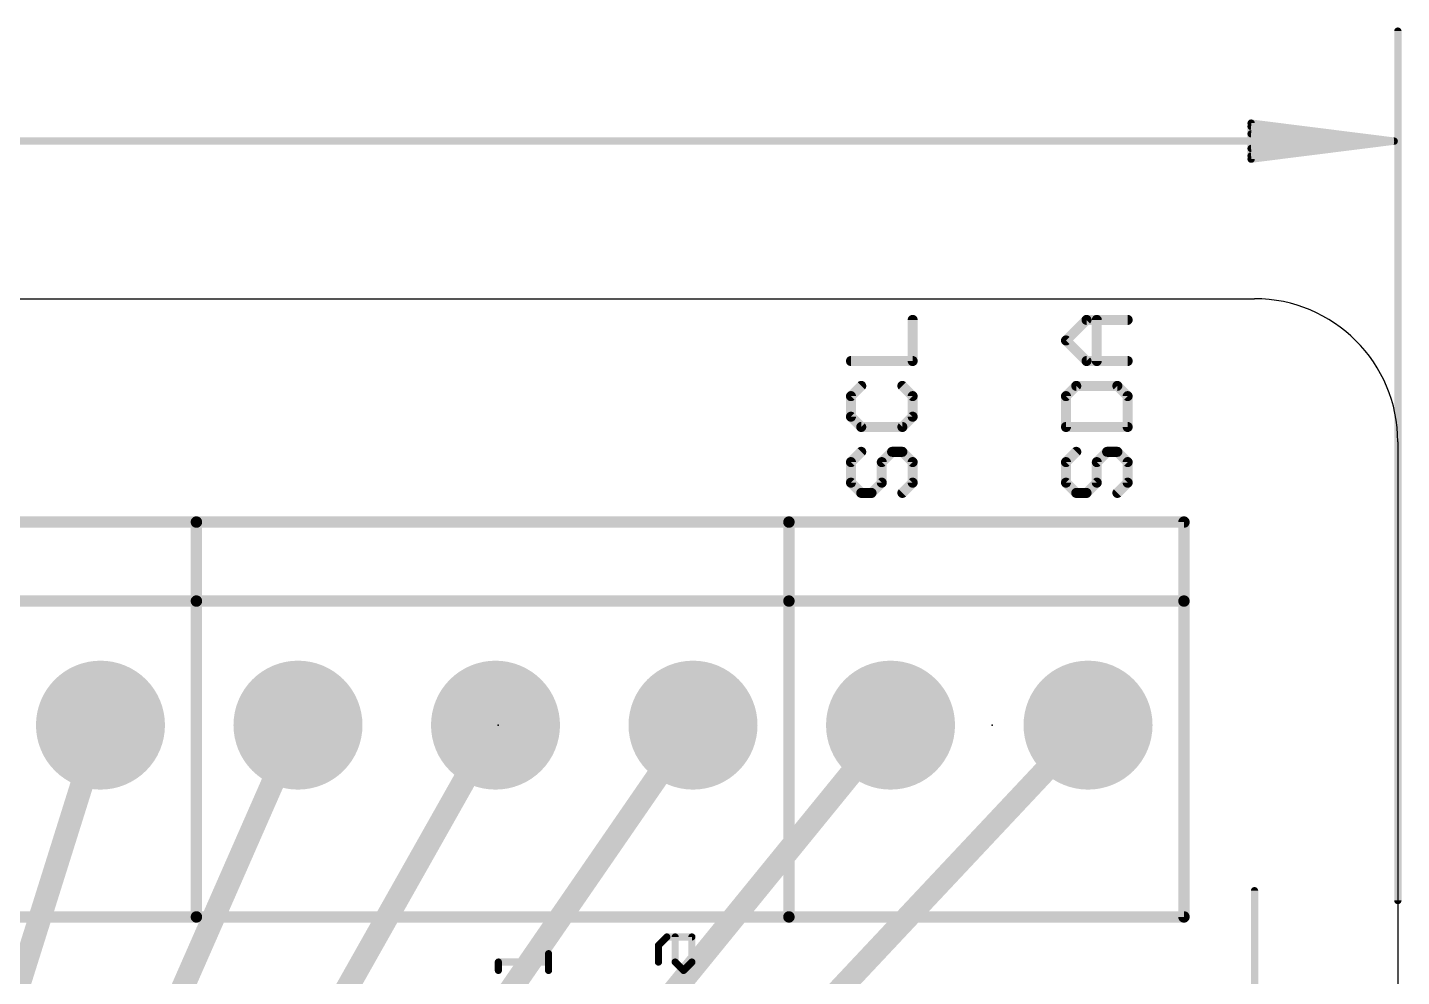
# Model space of a CAD drawing. Extents: x -40.9 to 40.6, y -25.5 to 30.2.
# Drawn here: x 7.47 to 31.82, y 13.38 to 30.21 of the extents above; entities that cross this region are included whole.
import ezdxf

# ---------------------------------------------------------------- set-up
doc = ezdxf.new("R2010")
doc.units = 0
for name, color, linetype in [('1', 12, 'CONTINUOUS'), ('17', 110, 'CONTINUOUS'), ('20', 53, 'CONTINUOUS'), ('21', 40, 'CONTINUOUS'), ('23', 53, 'CONTINUOUS'), ('29', 253, 'CONTINUOUS'), ('30', 253, 'CONTINUOUS'), ('47', 253, 'CONTINUOUS')]:
    doc.layers.add(name, color=color, linetype=linetype)

# ---------------------------------------------------------------- blocks, each defined once
blk = doc.blocks.new('ROUNDP')
at = {"const_width": 0.5}
blk.add_lwpolyline([(0, -0.25, 1), (0, 0.25, 1), (0, -0.25)], format="xyb", dxfattribs=at)

msp = doc.modelspace()

# ---------------------------------------------------------------- linework, layer by layer
at = {"layer": '1', "const_width": 0.4064}
for points in [[(6.35, 10.16), (8.76, 17.84)], [(8.89, 10.16), (12.26, 17.84)], [(11.43, 10.16), (15.76, 17.84)], [(13.97, 10.16), (19.26, 17.84)], [(16.51, 10.16), (22.76, 17.84)], [(19.05, 10.16), (26.26, 17.84)]]:
    msp.add_lwpolyline(points, dxfattribs=at)
at = {"layer": '1', "const_width": 0.2032}
for points in [[(8.8569, 17.8096, 1), (8.6631, 17.8704)], [(12.353, 17.7992, 1), (12.167, 17.8808)], [(15.8485, 17.7901, 1), (15.6715, 17.8899)], [(19.3437, 17.7824, 1), (19.1763, 17.8976)], [(22.8388, 17.7759, 1), (22.6812, 17.9041)], [(26.3341, 17.7705, 1), (26.1859, 17.9095)]]:
    msp.add_lwpolyline(points, format="xyb", dxfattribs=at)
at = {"layer": '20'}
for p, q in [((-29.21, 25.4), (29.21, 25.4)), ((31.75, 22.86), (31.75, -22.86))]:
    msp.add_line(p, q, dxfattribs=at)
msp.add_arc((29.21, 22.86), 2.54, 0, 90, dxfattribs=at)
at = {"layer": '21'}
for points, const_width in [([(23.1966, 25.0244, 1), (23.1076, 25.0244)], 0.0889), ([(26.2333, 25.0688, 1), (26.2333, 24.9799)], 0.0889), ([(26.2648, 24.9929, 1), (26.2019, 25.0558)], 0.0889), ([(26.46, 25.0244, 1), (26.3711, 25.0244)], 0.0889), ([(26.9621, 24.9799, 1), (26.9621, 25.0688)], 0.0889), ([(25.9004, 24.6914, 1), (25.8375, 24.6285)], 0.0889), ([(25.8375, 24.6914, 1), (25.9004, 24.6285)], 0.0889), ([(22.059, 24.34, 1), (22.059, 24.2511)], 0.0889), ([(23.1521, 24.2511, 1), (23.1521, 24.34)], 0.0889), ([(26.2333, 24.34, 1), (26.2333, 24.2511)], 0.0889), ([(26.2019, 24.2642, 1), (26.2648, 24.327)], 0.0889), ([(26.9621, 24.2511, 1), (26.9621, 24.34)], 0.0889), ([(23.1076, 24.2956, 1), (23.1966, 24.2956)], 0.0889), ([(26.3711, 24.2956, 1), (26.46, 24.2956)], 0.0889), ([(22.2726, 23.8235, 1), (22.2097, 23.8864)], 0.0889), ([(23.0013, 23.8864, 1), (22.9385, 23.8235)], 0.0889), ([(26.0512, 23.8994, 1), (26.0512, 23.8105)], 0.0889), ([(26.0826, 23.8235, 1), (26.0197, 23.8864)], 0.0889), ([(26.8113, 23.8864, 1), (26.7485, 23.8235)], 0.0889), ([(26.7799, 23.8105, 1), (26.7799, 23.8994)], 0.0889), ([(22.0275, 23.7042, 1), (22.0904, 23.6413)], 0.0889), ([(22.1034, 23.6728, 1), (22.0145, 23.6728)], 0.0889), ([(23.1966, 23.6728, 1), (23.1076, 23.6728)], 0.0889), ([(23.1207, 23.6413, 1), (23.1835, 23.7042)], 0.0889), ([(25.9134, 23.6728, 1), (25.8245, 23.6728)], 0.0889), ([(25.8375, 23.7042, 1), (25.9004, 23.6413)], 0.0889), ([(27.0066, 23.6728, 1), (26.9177, 23.6728)], 0.0889), ([(26.9307, 23.6413, 1), (26.9935, 23.7042)], 0.0889), ([(22.0904, 23.3398, 1), (22.0275, 23.277)], 0.0889), ([(23.1835, 23.277, 1), (23.1207, 23.3398)], 0.0889), ([(22.0145, 23.3084, 1), (22.1034, 23.3084)], 0.0889), ([(22.2412, 23.1707, 1), (22.2412, 23.0817)], 0.0889), ([(22.2097, 23.0948, 1), (22.2726, 23.1576)], 0.0889), ([(22.9385, 23.1576, 1), (23.0013, 23.0948)], 0.0889), ([(22.9699, 23.0817, 1), (22.9699, 23.1707)], 0.0889), ([(23.1076, 23.3084, 1), (23.1966, 23.3084)], 0.0889), ([(25.869, 23.1707, 1), (25.869, 23.0817)], 0.0889), ([(25.8245, 23.1262, 1), (25.9134, 23.1262)], 0.0889), ([(26.9177, 23.1262, 1), (27.0066, 23.1262)], 0.0889), ([(26.9621, 23.0817, 1), (26.9621, 23.1707)], 0.0889), ([(22.2726, 22.6541, 1), (22.2097, 22.717)], 0.0889), ([(22.7877, 22.73, 1), (22.7877, 22.6411)], 0.0889), ([(22.8192, 22.6541, 1), (22.7563, 22.717)], 0.0889), ([(23.0013, 22.717, 1), (22.9385, 22.6541)], 0.0889), ([(22.9699, 22.6411, 1), (22.9699, 22.73)], 0.0889), ([(26.0826, 22.6541, 1), (26.0197, 22.717)], 0.0889), ([(26.5977, 22.73, 1), (26.5977, 22.6411)], 0.0889), ([(26.6292, 22.6541, 1), (26.5663, 22.717)], 0.0889), ([(26.8113, 22.717, 1), (26.7485, 22.6541)], 0.0889), ([(26.7799, 22.6411, 1), (26.7799, 22.73)], 0.0889), ([(22.0275, 22.5348, 1), (22.0904, 22.4719)], 0.0889), ([(22.1034, 22.5034, 1), (22.0145, 22.5034)], 0.0889), ([(22.5741, 22.5348, 1), (22.637, 22.4719)], 0.0889), ([(22.65, 22.5034, 1), (22.5611, 22.5034)], 0.0889), ([(23.1966, 22.5034, 1), (23.1076, 22.5034)], 0.0889), ([(23.1207, 22.4719, 1), (23.1835, 22.5348)], 0.0889), ([(25.9134, 22.5034, 1), (25.8245, 22.5034)], 0.0889), ([(25.8375, 22.5348, 1), (25.9004, 22.4719)], 0.0889), ([(26.46, 22.5034, 1), (26.3711, 22.5034)], 0.0889), ([(26.3841, 22.5348, 1), (26.447, 22.4719)], 0.0889), ([(27.0066, 22.5034, 1), (26.9177, 22.5034)], 0.0889), ([(26.9307, 22.4719, 1), (26.9935, 22.5348)], 0.0889), ([(22.0904, 22.1704, 1), (22.0275, 22.1076)], 0.0889), ([(22.0145, 22.139, 1), (22.1034, 22.139)], 0.0889), ([(22.5611, 22.139, 1), (22.65, 22.139)], 0.0889), ([(22.637, 22.1076, 1), (22.5741, 22.1704)], 0.0889), ([(23.1076, 22.139, 1), (23.1966, 22.139)], 0.0889), ([(23.1835, 22.1076, 1), (23.1207, 22.1704)], 0.0889), ([(25.8245, 22.139, 1), (25.9134, 22.139)], 0.0889), ([(25.9004, 22.1704, 1), (25.8375, 22.1076)], 0.0889), ([(26.3711, 22.139, 1), (26.46, 22.139)], 0.0889), ([(26.447, 22.1076, 1), (26.3841, 22.1704)], 0.0889), ([(26.9177, 22.139, 1), (27.0066, 22.139)], 0.0889), ([(26.9935, 22.1076, 1), (26.9307, 22.1704)], 0.0889), ([(22.2412, 22.0013, 1), (22.2412, 21.9124)], 0.0889), ([(22.2097, 21.9254, 1), (22.2726, 21.9882)], 0.0889), ([(22.3919, 21.9882, 1), (22.4548, 21.9254)], 0.0889), ([(22.4233, 21.9124, 1), (22.4233, 22.0013)], 0.0889), ([(22.9385, 21.9882, 1), (23.0013, 21.9254)], 0.0889), ([(26.0512, 22.0013, 1), (26.0512, 21.9124)], 0.0889), ([(26.0197, 21.9254, 1), (26.0826, 21.9882)], 0.0889), ([(26.2019, 21.9882, 1), (26.2648, 21.9254)], 0.0889), ([(26.2333, 21.9124, 1), (26.2333, 22.0013)], 0.0889), ([(26.7485, 21.9882, 1), (26.8113, 21.9254)], 0.0889), ([(10.5108, 21.44, 1), (10.4092, 21.44)], 0.1016), ([(10.46, 21.4908, 1), (10.46, 21.3892)], 0.1016), ([(10.5108, 21.44, 1), (10.4092, 21.44)], 0.1016), ([(10.46, 21.3892, 1), (10.46, 21.4908)], 0.1016), ([(20.96, 21.4908, 1), (20.96, 21.3892)], 0.1016), ([(21.0108, 21.44, 1), (20.9092, 21.44)], 0.1016), ([(21.0108, 21.44, 1), (20.9092, 21.44)], 0.1016), ([(20.96, 21.3892, 1), (20.96, 21.4908)], 0.1016), ([(28.0108, 21.44, 1), (27.9092, 21.44)], 0.1016), ([(27.96, 21.3892, 1), (27.96, 21.4908)], 0.1016), ([(10.5108, 20.04, 1), (10.4092, 20.04)], 0.1016), ([(10.5108, 20.04, 1), (10.4092, 20.04)], 0.1016), ([(10.46, 20.0908, 1), (10.46, 19.9892)], 0.1016), ([(10.4092, 20.04, 1), (10.5108, 20.04)], 0.1016), ([(10.4092, 20.04, 1), (10.5108, 20.04)], 0.1016), ([(10.46, 19.9892, 1), (10.46, 20.0908)], 0.1016), ([(21.0108, 20.04, 1), (20.9092, 20.04)], 0.1016), ([(20.96, 20.0908, 1), (20.96, 19.9892)], 0.1016), ([(21.0108, 20.04, 1), (20.9092, 20.04)], 0.1016), ([(20.9092, 20.04, 1), (21.0108, 20.04)], 0.1016), ([(20.9092, 20.04, 1), (21.0108, 20.04)], 0.1016), ([(20.96, 19.9892, 1), (20.96, 20.0908)], 0.1016), ([(28.0108, 20.04, 1), (27.9092, 20.04)], 0.1016), ([(27.9092, 20.04, 1), (28.0108, 20.04)], 0.1016), ([(27.96, 19.9892, 1), (27.96, 20.0908)], 0.1016), ([(10.46, 14.4908, 1), (10.46, 14.3892)], 0.1016), ([(10.4092, 14.44, 1), (10.5108, 14.44)], 0.1016), ([(10.4092, 14.44, 1), (10.5108, 14.44)], 0.1016), ([(10.46, 14.3892, 1), (10.46, 14.4908)], 0.1016), ([(20.96, 14.4908, 1), (20.96, 14.3892)], 0.1016), ([(20.9092, 14.44, 1), (21.0108, 14.44)], 0.1016), ([(20.9092, 14.44, 1), (21.0108, 14.44)], 0.1016), ([(20.96, 14.3892, 1), (20.96, 14.4908)], 0.1016), ([(27.9092, 14.44, 1), (28.0108, 14.44)], 0.1016), ([(27.96, 14.3892, 1), (27.96, 14.4908)], 0.1016), ([(18.7956, 14.1165, 1), (18.7956, 14.053)], 0.0635), ([(18.8181, 14.0623, 1), (18.7732, 14.1072)], 0.0635), ([(18.9757, 14.0847, 1), (18.9122, 14.0847)], 0.0635), ([(19.2722, 14.0847, 1), (19.2088, 14.0847)], 0.0635), ([(19.2405, 14.053, 1), (19.2405, 14.1165)], 0.0635), ([(18.6791, 13.9364, 1), (18.6156, 13.9364)], 0.0635), ([(18.6249, 13.9589, 1), (18.6698, 13.914)], 0.0635), ([(15.8425, 13.6398, 1), (15.779, 13.6398)], 0.0635), ([(15.8107, 13.6716, 1), (15.8107, 13.6081)], 0.0635), ([(16.7323, 13.7881, 1), (16.6688, 13.7881)], 0.0635), ([(16.7005, 13.6081, 1), (16.7005, 13.6716)], 0.0635), ([(18.6156, 13.6398, 1), (18.6791, 13.6398)], 0.0635), ([(18.9122, 13.6398, 1), (18.9757, 13.6398)], 0.0635), ([(18.9664, 13.6623, 1), (18.9215, 13.6174)], 0.0635), ([(19.2088, 13.6398, 1), (19.2722, 13.6398)], 0.0635), ([(19.263, 13.6174, 1), (19.218, 13.6623)], 0.0635), ([(15.779, 13.4915, 1), (15.8425, 13.4915)], 0.0635), ([(16.6688, 13.4915, 1), (16.7323, 13.4915)], 0.0635), ([(19.0698, 13.514, 1), (19.1147, 13.4691)], 0.0635), ([(19.0698, 13.4691, 1), (19.1147, 13.514)], 0.0635)]:
    msp.add_lwpolyline(points, format="xyb", dxfattribs=dict(at, const_width=const_width))
for points, const_width in [([(23.1521, 24.2956), (23.1521, 25.0244)], 0.1778), ([(25.869, 24.66), (26.2333, 25.0244)], 0.1778), ([(26.2333, 25.0244), (26.9621, 25.0244)], 0.1778), ([(26.4155, 24.2956), (26.4155, 25.0244)], 0.1778), ([(26.2333, 24.2956), (25.869, 24.66)], 0.1778), ([(22.059, 24.2956), (23.1521, 24.2956)], 0.1778), ([(26.9621, 24.2956), (26.2333, 24.2956)], 0.1778), ([(22.2412, 23.855), (22.059, 23.6728)], 0.1778), ([(23.1521, 23.6728), (22.9699, 23.855)], 0.1778), ([(26.0512, 23.855), (25.869, 23.6728)], 0.1778), ([(26.7799, 23.855), (26.0512, 23.855)], 0.1778), ([(26.9621, 23.6728), (26.7799, 23.855)], 0.1778), ([(22.059, 23.6728), (22.059, 23.3084)], 0.1778), ([(23.1521, 23.3084), (23.1521, 23.6728)], 0.1778), ([(25.869, 23.6728), (25.869, 23.1262)], 0.1778), ([(26.9621, 23.1262), (26.9621, 23.6728)], 0.1778), ([(22.059, 23.3084), (22.2412, 23.1262)], 0.1778), ([(22.9699, 23.1262), (23.1521, 23.3084)], 0.1778), ([(22.2412, 23.1262), (22.9699, 23.1262)], 0.1778), ([(25.869, 23.1262), (26.9621, 23.1262)], 0.1778), ([(22.2412, 22.6856), (22.059, 22.5034)], 0.1778), ([(22.6055, 22.5034), (22.7877, 22.6856)], 0.1778), ([(22.7877, 22.6856), (22.9699, 22.6856)], 0.1778), ([(22.9699, 22.6856), (23.1521, 22.5034)], 0.1778), ([(26.0512, 22.6856), (25.869, 22.5034)], 0.1778), ([(26.4155, 22.5034), (26.5977, 22.6856)], 0.1778), ([(26.5977, 22.6856), (26.7799, 22.6856)], 0.1778), ([(26.7799, 22.6856), (26.9621, 22.5034)], 0.1778), ([(22.059, 22.5034), (22.059, 22.139)], 0.1778), ([(22.6055, 22.139), (22.6055, 22.5034)], 0.1778), ([(23.1521, 22.5034), (23.1521, 22.139)], 0.1778), ([(25.869, 22.5034), (25.869, 22.139)], 0.1778), ([(26.4155, 22.139), (26.4155, 22.5034)], 0.1778), ([(26.9621, 22.5034), (26.9621, 22.139)], 0.1778), ([(22.059, 22.139), (22.2412, 21.9568)], 0.1778), ([(22.4233, 21.9568), (22.6055, 22.139)], 0.1778), ([(23.1521, 22.139), (22.9699, 21.9568)], 0.1778), ([(25.869, 22.139), (26.0512, 21.9568)], 0.1778), ([(26.2333, 21.9568), (26.4155, 22.139)], 0.1778), ([(26.9621, 22.139), (26.7799, 21.9568)], 0.1778), ([(22.2412, 21.9568), (22.4233, 21.9568)], 0.1778), ([(26.0512, 21.9568), (26.2333, 21.9568)], 0.1778), ([(10.46, 21.44), (-0.04, 21.44)], 0.2032), ([(10.46, 20.04), (10.46, 21.44)], 0.2032), ([(20.96, 21.44), (10.46, 21.44)], 0.2032), ([(10.46, 21.44), (10.46, 20.04)], 0.2032), ([(27.96, 21.44), (20.96, 21.44)], 0.2032), ([(20.96, 21.44), (20.96, 20.04)], 0.2032), ([(20.96, 20.04), (20.96, 21.44)], 0.2032), ([(27.96, 20.04), (27.96, 21.44)], 0.2032), ([(10.46, 20.04), (-0.04, 20.04)], 0.2032), ([(10.46, 14.44), (10.46, 20.04)], 0.2032), ([(10.46, 20.04), (10.46, 14.44)], 0.2032), ([(20.96, 20.04), (10.46, 20.04)], 0.2032), ([(20.96, 20.04), (20.96, 14.44)], 0.2032), ([(27.96, 20.04), (20.96, 20.04)], 0.2032), ([(20.96, 14.44), (20.96, 20.04)], 0.2032), ([(27.96, 14.44), (27.96, 20.04)], 0.2032), ([(-0.04, 14.44), (10.46, 14.44)], 0.2032), ([(10.46, 14.44), (20.96, 14.44)], 0.2032), ([(20.96, 14.44), (27.96, 14.44)], 0.2032), ([(18.6473, 13.9364), (18.7956, 14.0847)], 0.127), ([(18.7956, 14.0847), (19.2405, 14.0847)], 0.127), ([(18.9439, 13.6398), (18.9439, 14.0847)], 0.127), ([(19.2405, 14.0847), (19.2405, 13.6398)], 0.127), ([(18.6473, 13.6398), (18.6473, 13.9364)], 0.127), ([(15.8107, 13.4915), (15.8107, 13.6398)], 0.127), ([(15.8107, 13.6398), (16.7005, 13.6398)], 0.127), ([(16.7005, 13.4915), (16.7005, 13.7881)], 0.127), ([(19.0922, 13.4915), (18.9439, 13.6398)], 0.127), ([(19.2405, 13.6398), (19.0922, 13.4915)], 0.127)]:
    msp.add_lwpolyline(points, dxfattribs=dict(at, const_width=const_width))
at = {"layer": '23'}
for p in [(15.81, 17.84), (24.56, 17.84)]:
    msp.add_point(p, dxfattribs=at)
at = {"layer": '47', "const_width": 0.13}
for points in [[(31.75, 14.732), (31.75, 30.144)], [(31.685, 28.194), (29.15, 28.5132)], [(29.15, 28.5132), (29.15, 27.8748)], [(31.685, 28.194), (29.15, 28.454)], [(-31.685, 28.194), (31.685, 28.194)], [(31.685, 28.194), (29.15, 28.324)], [(29.15, 27.8748), (31.685, 28.194)], [(29.15, 28.064), (31.685, 28.194)], [(29.15, 27.934), (31.685, 28.194)], [(29.21, 10.16), (29.21, 14.904)]]:
    msp.add_lwpolyline(points, dxfattribs=at)
at = {"layer": '47', "const_width": 0.065}
for points in [[(31.7825, 30.144, 1), (31.7175, 30.144)], [(29.1541, 28.5455, 1), (29.1459, 28.481)], [(29.1825, 28.5132, 1), (29.1175, 28.5132)], [(29.1533, 28.4863, 1), (29.1467, 28.4217)], [(29.1517, 28.3565, 1), (29.1483, 28.2915)], [(31.6891, 28.1618, 1), (31.6809, 28.2262)], [(31.6809, 28.1618, 1), (31.6891, 28.2262)], [(31.6883, 28.1617, 1), (31.6817, 28.2263)], [(31.6817, 28.1617, 1), (31.6883, 28.2263)], [(31.6833, 28.1615, 1), (31.6867, 28.2265)], [(31.6867, 28.1615, 1), (31.6833, 28.2265)], [(31.685, 28.1615, 1), (31.685, 28.2265)], [(29.1483, 28.0965, 1), (29.1517, 28.0315)], [(29.1467, 27.9663, 1), (29.1533, 27.9017)], [(29.1459, 27.907, 1), (29.1541, 27.8425)], [(29.1175, 27.8748, 1), (29.1825, 27.8748)], [(29.2425, 14.904, 1), (29.1775, 14.904)], [(31.7175, 14.732, 1), (31.7825, 14.732)]]:
    msp.add_lwpolyline(points, format="xyb", dxfattribs=at)

# ---------------------------------------------------------------- block references
at = {"layer": '17', "xscale": 2.1844, "yscale": 2.1844, "rotation": 180}
for p in [(8.76, 17.84), (8.76, 17.84), (12.26, 17.84), (12.26, 17.84), (15.76, 17.84), (15.76, 17.84), (19.26, 17.84), (19.26, 17.84), (22.76, 17.84), (22.76, 17.84), (26.26, 17.84), (26.26, 17.84)]:
    msp.add_blockref('ROUNDP', p, dxfattribs=at)
at = {"layer": '29', "xscale": 2.286, "yscale": 2.286, "rotation": 180}
for p in [(8.76, 17.84), (12.26, 17.84), (15.76, 17.84), (19.26, 17.84), (22.76, 17.84), (26.26, 17.84)]:
    msp.add_blockref('ROUNDP', p, dxfattribs=at)
at = {"layer": '30', "xscale": 2.286, "yscale": 2.286, "rotation": 180}
for p in [(8.76, 17.84), (12.26, 17.84), (15.76, 17.84), (19.26, 17.84), (22.76, 17.84), (26.26, 17.84)]:
    msp.add_blockref('ROUNDP', p, dxfattribs=at)

doc.saveas('drawing.dxf')
